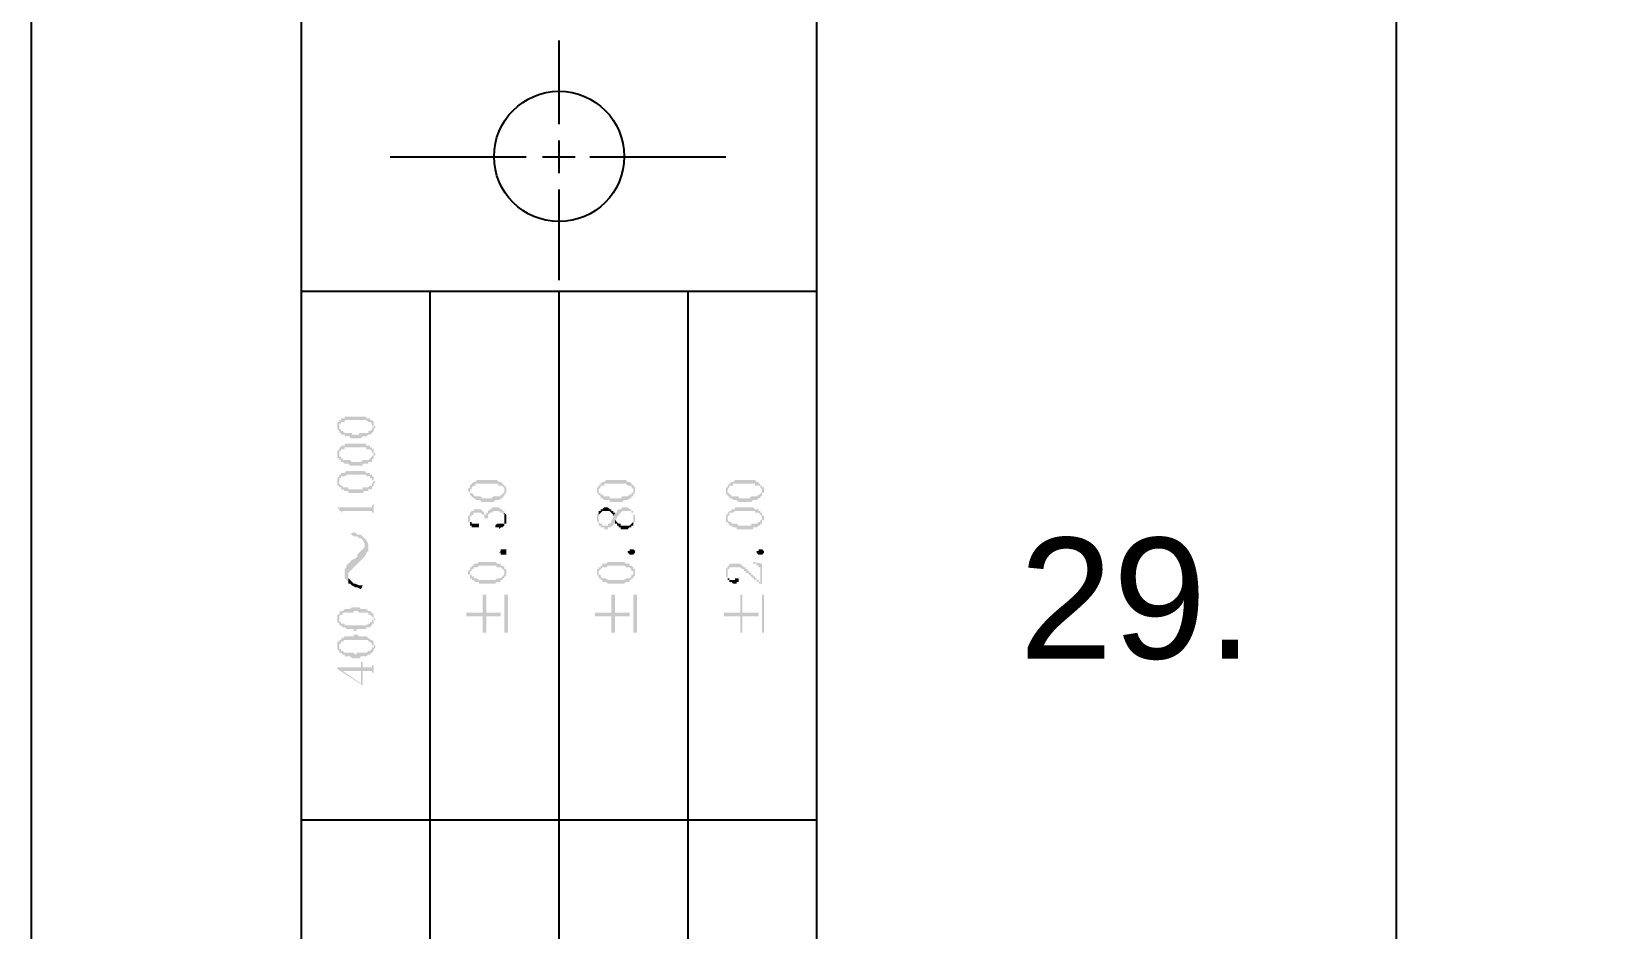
# Model space of a CAD drawing. Header units: millimetres. Extents: x 7018 to 13530, y 4187 to 5692.
# Drawn here: x 9367.76 to 9406.68, y 5054.62 to 5076.93 of the extents above; entities that cross this region are included whole.
import ezdxf

# ---------------------------------------------------------------- set-up
doc = ezdxf.new("R2010")
doc.units = ezdxf.units.MM
doc.styles.get("Standard").update_dxf_attribs({"font": 'arial.ttf'})

msp = doc.modelspace()

# ---------------------------------------------------------------- hatches: boundary and pattern name
at = {"transparency": 33554559}
for points in [[(9375.372, 5067.095), (9375.372, 5067.05), (9375.372, 5067.05), (9375.417, 5067.005), (9375.417, 5067.14), (9375.417, 5067.186), (9375.462, 5067.186), (9375.462, 5067.231), (9375.553, 5067.231), (9375.553, 5067.276), (9376.094, 5067.276), (9376.139, 5067.231), (9376.184, 5067.231), (9376.229, 5067.186), (9376.229, 5067.14), (9376.275, 5067.14), (9376.275, 5067.095), (9376.275, 5067.231), (9376.229, 5067.276), (9376.184, 5067.276), (9376.184, 5067.321), (9376.094, 5067.321), (9376.094, 5067.366), (9375.553, 5067.366), (9375.553, 5067.321), (9375.462, 5067.321), (9375.462, 5067.276), (9375.417, 5067.276), (9375.417, 5067.231), (9375.372, 5067.231), (9375.372, 5067.186), (9375.372, 5067.14)], [(9375.417, 5067.005), (9375.417, 5066.96), (9375.462, 5066.96), (9375.462, 5066.915), (9375.553, 5066.915), (9375.553, 5066.87), (9375.688, 5066.87), (9375.688, 5066.824), (9375.959, 5066.824), (9376.004, 5066.87), (9376.094, 5066.87), (9376.139, 5066.915), (9376.184, 5066.915), (9376.229, 5066.96), (9376.229, 5066.96), (9376.275, 5067.005), (9376.275, 5067.05), (9376.275, 5067.05), (9376.32, 5067.095), (9376.32, 5067.14), (9376.275, 5067.14), (9376.275, 5067.186), (9376.275, 5067.231), (9376.275, 5067.095), (9376.229, 5067.095), (9376.229, 5067.05), (9376.229, 5067.05), (9376.184, 5067.005), (9376.139, 5067.005), (9376.139, 5066.96), (9375.914, 5066.96), (9375.914, 5066.915), (9375.733, 5066.915), (9375.733, 5066.96), (9375.553, 5066.96), (9375.507, 5067.005), (9375.462, 5067.005), (9375.462, 5067.05), (9375.417, 5067.05), (9375.417, 5067.095), (9375.417, 5067.095)], [(9375.372, 5066.418), (9375.372, 5066.328), (9375.417, 5066.328), (9375.417, 5066.418), (9375.417, 5066.463), (9375.417, 5066.509), (9375.462, 5066.509), (9375.462, 5066.554), (9375.553, 5066.554), (9375.553, 5066.599), (9376.094, 5066.599), (9376.094, 5066.554), (9376.184, 5066.554), (9376.229, 5066.509), (9376.229, 5066.463), (9376.275, 5066.463), (9376.275, 5066.418), (9376.275, 5066.554), (9376.229, 5066.554), (9376.229, 5066.599), (9376.184, 5066.599), (9376.184, 5066.644), (9376.094, 5066.644), (9376.094, 5066.689), (9375.553, 5066.689), (9375.553, 5066.644), (9375.462, 5066.644), (9375.462, 5066.599), (9375.417, 5066.599), (9375.417, 5066.554), (9375.417, 5066.554), (9375.372, 5066.509), (9375.372, 5066.463), (9375.372, 5066.463)], [(9375.417, 5066.328), (9375.417, 5066.283), (9375.462, 5066.283), (9375.462, 5066.238), (9375.507, 5066.238), (9375.553, 5066.193), (9375.643, 5066.193), (9375.688, 5066.147), (9376.004, 5066.147), (9376.004, 5066.193), (9376.139, 5066.193), (9376.139, 5066.238), (9376.229, 5066.238), (9376.229, 5066.283), (9376.229, 5066.283), (9376.275, 5066.328), (9376.275, 5066.373), (9376.275, 5066.373), (9376.32, 5066.418), (9376.32, 5066.463), (9376.275, 5066.463), (9376.275, 5066.509), (9376.275, 5066.554), (9376.275, 5066.418), (9376.275, 5066.418), (9376.229, 5066.373), (9376.229, 5066.373), (9376.184, 5066.328), (9376.184, 5066.328), (9376.139, 5066.283), (9376.004, 5066.283), (9375.959, 5066.238), (9375.733, 5066.238), (9375.688, 5066.283), (9375.507, 5066.283), (9375.507, 5066.328), (9375.462, 5066.328), (9375.462, 5066.373), (9375.417, 5066.373), (9375.417, 5066.418), (9375.417, 5066.418)], [(9375.372, 5065.741), (9375.372, 5065.696), (9375.372, 5065.651), (9375.417, 5065.651), (9375.417, 5065.606), (9375.417, 5065.741), (9375.417, 5065.786), (9375.417, 5065.832), (9375.462, 5065.832), (9375.462, 5065.877), (9375.553, 5065.877), (9375.598, 5065.922), (9376.094, 5065.922), (9376.094, 5065.877), (9376.184, 5065.877), (9376.184, 5065.832), (9376.229, 5065.832), (9376.229, 5065.786), (9376.275, 5065.786), (9376.275, 5065.741), (9376.275, 5065.877), (9376.229, 5065.877), (9376.229, 5065.922), (9376.184, 5065.922), (9376.184, 5065.967), (9376.094, 5065.967), (9376.049, 5066.012), (9375.598, 5066.012), (9375.553, 5065.967), (9375.462, 5065.967), (9375.462, 5065.922), (9375.417, 5065.922), (9375.417, 5065.877), (9375.417, 5065.877), (9375.372, 5065.832), (9375.372, 5065.786), (9375.372, 5065.786)], [(9375.417, 5065.606), (9375.462, 5065.606), (9375.462, 5065.561), (9375.507, 5065.561), (9375.553, 5065.516), (9375.643, 5065.516), (9375.643, 5065.47), (9376.004, 5065.47), (9376.049, 5065.516), (9376.139, 5065.516), (9376.139, 5065.561), (9376.229, 5065.561), (9376.229, 5065.606), (9376.229, 5065.606), (9376.275, 5065.651), (9376.275, 5065.696), (9376.275, 5065.696), (9376.32, 5065.741), (9376.32, 5065.741), (9376.275, 5065.786), (9376.275, 5065.832), (9376.275, 5065.877), (9376.275, 5065.741), (9376.275, 5065.741), (9376.229, 5065.696), (9376.229, 5065.651), (9376.184, 5065.651), (9376.139, 5065.606), (9376.004, 5065.606), (9376.004, 5065.561), (9375.643, 5065.561), (9375.643, 5065.606), (9375.507, 5065.606), (9375.507, 5065.651), (9375.462, 5065.651), (9375.417, 5065.696), (9375.417, 5065.741), (9375.417, 5065.741)], [(9378.621, 5065.516), (9378.621, 5065.516), (9378.667, 5065.47), (9378.667, 5065.425), (9378.667, 5065.516), (9378.667, 5065.561), (9378.712, 5065.561), (9378.712, 5065.606), (9378.712, 5065.606), (9378.757, 5065.651), (9378.802, 5065.651), (9378.802, 5065.696), (9379.344, 5065.696), (9379.389, 5065.651), (9379.479, 5065.651), (9379.479, 5065.606), (9379.524, 5065.606), (9379.524, 5065.561), (9379.524, 5065.516), (9379.524, 5065.651), (9379.524, 5065.651), (9379.479, 5065.696), (9379.479, 5065.696), (9379.434, 5065.741), (9379.389, 5065.741), (9379.344, 5065.786), (9378.847, 5065.786), (9378.802, 5065.741), (9378.757, 5065.741), (9378.712, 5065.696), (9378.712, 5065.696), (9378.667, 5065.651), (9378.667, 5065.606), (9378.667, 5065.606), (9378.621, 5065.561), (9378.621, 5065.561)], [(9378.667, 5065.425), (9378.712, 5065.38), (9378.712, 5065.38), (9378.757, 5065.335), (9378.802, 5065.335), (9378.802, 5065.29), (9378.937, 5065.29), (9378.937, 5065.245), (9379.253, 5065.245), (9379.298, 5065.29), (9379.389, 5065.29), (9379.434, 5065.335), (9379.479, 5065.335), (9379.479, 5065.38), (9379.524, 5065.38), (9379.524, 5065.425), (9379.524, 5065.425), (9379.569, 5065.47), (9379.569, 5065.516), (9379.569, 5065.561), (9379.569, 5065.606), (9379.569, 5065.606), (9379.524, 5065.651), (9379.524, 5065.516), (9379.524, 5065.47), (9379.479, 5065.47), (9379.479, 5065.425), (9379.434, 5065.425), (9379.434, 5065.38), (9379.253, 5065.38), (9379.208, 5065.335), (9378.983, 5065.335), (9378.937, 5065.38), (9378.802, 5065.38), (9378.757, 5065.425), (9378.757, 5065.425), (9378.712, 5065.47), (9378.667, 5065.47), (9378.667, 5065.516), (9378.667, 5065.516)], [(9381.826, 5065.516), (9381.826, 5065.47), (9381.871, 5065.425), (9381.871, 5065.516), (9381.871, 5065.561), (9381.871, 5065.561), (9381.916, 5065.606), (9381.916, 5065.651), (9382.006, 5065.651), (9382.006, 5065.696), (9382.548, 5065.696), (9382.593, 5065.651), (9382.683, 5065.651), (9382.683, 5065.606), (9382.683, 5065.606), (9382.729, 5065.561), (9382.729, 5065.516), (9382.729, 5065.651), (9382.729, 5065.651), (9382.683, 5065.696), (9382.683, 5065.696), (9382.638, 5065.741), (9382.593, 5065.741), (9382.548, 5065.786), (9382.052, 5065.786), (9382.006, 5065.741), (9381.961, 5065.741), (9381.916, 5065.696), (9381.916, 5065.696), (9381.871, 5065.651), (9381.871, 5065.606), (9381.826, 5065.606), (9381.826, 5065.561), (9381.826, 5065.561)], [(9381.871, 5065.425), (9381.916, 5065.38), (9381.916, 5065.335), (9381.961, 5065.335), (9382.006, 5065.29), (9382.142, 5065.29), (9382.142, 5065.245), (9382.458, 5065.245), (9382.503, 5065.29), (9382.593, 5065.29), (9382.638, 5065.335), (9382.683, 5065.335), (9382.683, 5065.38), (9382.729, 5065.38), (9382.729, 5065.425), (9382.729, 5065.425), (9382.774, 5065.47), (9382.774, 5065.516), (9382.774, 5065.561), (9382.774, 5065.606), (9382.774, 5065.606), (9382.729, 5065.651), (9382.729, 5065.516), (9382.729, 5065.47), (9382.683, 5065.47), (9382.683, 5065.425), (9382.638, 5065.425), (9382.593, 5065.38), (9382.458, 5065.38), (9382.413, 5065.335), (9382.142, 5065.335), (9382.142, 5065.38), (9382.006, 5065.38), (9381.961, 5065.425), (9381.916, 5065.425), (9381.916, 5065.47), (9381.871, 5065.47), (9381.871, 5065.516), (9381.871, 5065.516)], [(9385.03, 5065.516), (9385.03, 5065.425), (9385.075, 5065.425), (9385.075, 5065.516), (9385.075, 5065.561), (9385.075, 5065.561), (9385.121, 5065.606), (9385.121, 5065.651), (9385.211, 5065.651), (9385.211, 5065.696), (9385.752, 5065.696), (9385.752, 5065.651), (9385.888, 5065.651), (9385.888, 5065.606), (9385.888, 5065.606), (9385.933, 5065.561), (9385.933, 5065.516), (9385.933, 5065.651), (9385.888, 5065.651), (9385.888, 5065.696), (9385.843, 5065.696), (9385.843, 5065.741), (9385.798, 5065.741), (9385.752, 5065.786), (9385.256, 5065.786), (9385.211, 5065.741), (9385.166, 5065.741), (9385.121, 5065.696), (9385.121, 5065.696), (9385.075, 5065.651), (9385.075, 5065.606), (9385.03, 5065.606), (9385.03, 5065.561), (9385.03, 5065.561)], [(9385.075, 5065.425), (9385.075, 5065.38), (9385.121, 5065.38), (9385.121, 5065.335), (9385.166, 5065.335), (9385.211, 5065.29), (9385.301, 5065.29), (9385.346, 5065.245), (9385.662, 5065.245), (9385.707, 5065.29), (9385.798, 5065.29), (9385.843, 5065.335), (9385.888, 5065.335), (9385.888, 5065.38), (9385.933, 5065.38), (9385.933, 5065.425), (9385.933, 5065.47), (9385.978, 5065.47), (9385.978, 5065.516), (9385.978, 5065.561), (9385.978, 5065.606), (9385.933, 5065.606), (9385.933, 5065.651), (9385.933, 5065.516), (9385.933, 5065.47), (9385.888, 5065.47), (9385.888, 5065.425), (9385.843, 5065.425), (9385.798, 5065.38), (9385.662, 5065.38), (9385.617, 5065.335), (9385.346, 5065.335), (9385.346, 5065.38), (9385.166, 5065.38), (9385.166, 5065.425), (9385.121, 5065.425), (9385.121, 5065.47), (9385.075, 5065.47), (9385.075, 5065.516), (9385.075, 5065.516)], [(9375.372, 5065.109), (9375.372, 5065.109), (9375.417, 5065.064), (9375.417, 5065.019), (9375.462, 5065.019), (9375.462, 5064.974), (9375.462, 5064.884), (9375.462, 5064.974), (9375.507, 5065.019), (9376.229, 5065.019), (9376.229, 5064.974), (9376.275, 5064.974), (9376.275, 5064.884), (9376.275, 5065.29), (9376.275, 5065.2), (9376.275, 5065.2), (9376.229, 5065.155), (9376.229, 5065.109), (9376.184, 5065.109)], [(9378.621, 5064.839), (9378.621, 5064.748), (9378.667, 5064.748), (9378.667, 5064.703), (9378.667, 5064.839), (9378.667, 5064.884), (9378.712, 5064.884), (9378.712, 5064.929), (9378.757, 5064.929), (9378.757, 5064.974), (9378.937, 5064.974), (9378.983, 5064.929), (9379.028, 5064.929), (9379.028, 5064.884), (9379.028, 5064.839), (9379.073, 5064.839), (9379.073, 5064.748), (9379.073, 5064.839), (9379.118, 5064.839), (9379.118, 5064.884), (9379.118, 5064.929), (9379.118, 5064.929), (9379.163, 5064.974), (9379.208, 5064.974), (9379.253, 5065.019), (9379.389, 5065.019), (9379.434, 5064.974), (9379.479, 5064.974), (9379.479, 5064.929), (9379.524, 5064.929), (9379.524, 5064.884), (9379.524, 5064.794), (9379.524, 5064.974), (9379.524, 5065.019), (9379.479, 5065.019), (9379.479, 5065.064), (9379.434, 5065.064), (9379.389, 5065.109), (9379.208, 5065.109), (9379.208, 5065.064), (9379.163, 5065.064), (9379.118, 5065.019), (9379.118, 5064.974), (9379.073, 5064.974), (9379.073, 5064.884), (9379.073, 5064.929), (9379.028, 5064.929), (9379.028, 5064.974), (9379.028, 5064.974), (9378.983, 5065.019), (9378.983, 5065.019), (9378.937, 5065.064), (9378.757, 5065.064), (9378.757, 5065.019), (9378.712, 5065.019), (9378.667, 5064.974), (9378.667, 5064.929), (9378.667, 5064.929), (9378.621, 5064.884), (9378.621, 5064.884)], [(9379.298, 5064.658), (9379.298, 5064.613), (9379.389, 5064.613), (9379.389, 5064.568), (9379.389, 5064.568), (9379.434, 5064.613), (9379.479, 5064.613), (9379.524, 5064.658), (9379.524, 5064.703), (9379.569, 5064.703), (9379.569, 5064.748), (9379.569, 5064.839), (9379.569, 5064.884), (9379.569, 5064.929), (9379.569, 5064.929), (9379.524, 5064.974), (9379.524, 5064.794), (9379.524, 5064.703), (9379.344, 5064.703)], [(9381.826, 5064.839), (9381.826, 5064.748), (9381.871, 5064.748), (9381.871, 5064.703), (9381.871, 5064.658), (9381.916, 5064.658), (9381.916, 5064.613), (9382.006, 5064.613), (9382.006, 5064.568), (9382.097, 5064.568), (9382.097, 5064.613), (9382.187, 5064.613), (9382.187, 5064.658), (9382.232, 5064.658), (9382.232, 5064.703), (9382.277, 5064.703), (9382.277, 5064.748), (9382.277, 5064.703), (9382.277, 5064.794), (9382.277, 5064.794), (9382.322, 5064.839), (9382.322, 5064.884), (9382.367, 5064.884), (9382.367, 5064.929), (9382.367, 5064.929), (9382.413, 5064.974), (9382.413, 5064.974), (9382.458, 5065.019), (9382.683, 5065.019), (9382.683, 5064.974), (9382.729, 5064.974), (9382.729, 5064.884), (9382.729, 5064.703), (9382.729, 5064.748), (9382.774, 5064.748), (9382.774, 5064.794), (9382.774, 5064.884), (9382.774, 5064.929), (9382.729, 5064.929), (9382.729, 5064.974), (9382.729, 5065.019), (9382.683, 5065.019), (9382.683, 5065.064), (9382.638, 5065.064), (9382.593, 5065.109), (9382.458, 5065.109), (9382.413, 5065.064), (9382.367, 5065.064), (9382.322, 5065.019), (9382.322, 5064.974), (9382.277, 5064.974), (9382.277, 5064.929), (9382.277, 5064.974), (9382.232, 5064.884), (9382.232, 5064.839), (9382.232, 5064.839), (9382.187, 5064.794), (9382.187, 5064.748), (9382.187, 5064.748), (9382.142, 5064.703), (9382.097, 5064.703), (9382.097, 5064.658), (9381.961, 5064.658), (9381.961, 5064.703), (9381.916, 5064.703), (9381.871, 5064.748), (9381.871, 5064.794), (9381.871, 5064.974), (9381.871, 5064.974), (9381.826, 5064.929), (9381.826, 5064.884), (9381.826, 5064.884)], [(9381.871, 5064.974), (9381.871, 5064.839), (9381.871, 5064.884), (9381.871, 5064.929), (9381.871, 5064.929), (9381.916, 5064.974), (9381.916, 5064.974), (9381.961, 5065.019), (9382.142, 5065.019), (9382.187, 5064.974), (9382.187, 5064.974), (9382.232, 5064.929), (9382.232, 5064.884), (9382.277, 5064.974), (9382.232, 5064.974), (9382.232, 5065.019), (9382.187, 5065.019), (9382.187, 5065.064), (9382.142, 5065.064), (9382.097, 5065.109), (9382.006, 5065.109), (9381.961, 5065.064), (9381.916, 5065.064), (9381.916, 5065.019), (9381.871, 5065.019)], [(9382.277, 5064.703), (9382.322, 5064.703), (9382.322, 5064.658), (9382.367, 5064.658), (9382.367, 5064.613), (9382.413, 5064.613), (9382.413, 5064.568), (9382.593, 5064.568), (9382.638, 5064.613), (9382.683, 5064.613), (9382.683, 5064.658), (9382.729, 5064.658), (9382.729, 5064.703), (9382.729, 5064.839), (9382.729, 5064.748), (9382.729, 5064.748), (9382.683, 5064.703), (9382.683, 5064.703), (9382.638, 5064.658), (9382.413, 5064.658), (9382.413, 5064.703), (9382.367, 5064.703), (9382.322, 5064.748), (9382.322, 5064.748), (9382.277, 5064.794)], [(9385.03, 5064.839), (9385.03, 5064.794), (9385.03, 5064.748), (9385.075, 5064.748), (9385.075, 5064.703), (9385.075, 5064.839), (9385.075, 5064.884), (9385.075, 5064.884), (9385.121, 5064.929), (9385.121, 5064.974), (9385.211, 5064.974), (9385.256, 5065.019), (9385.752, 5065.019), (9385.752, 5064.974), (9385.843, 5064.974), (9385.888, 5064.929), (9385.888, 5064.929), (9385.933, 5064.884), (9385.933, 5064.839), (9385.933, 5064.974), (9385.888, 5064.974), (9385.888, 5065.019), (9385.843, 5065.019), (9385.843, 5065.064), (9385.752, 5065.064), (9385.707, 5065.109), (9385.256, 5065.109), (9385.256, 5065.064), (9385.166, 5065.064), (9385.166, 5065.019), (9385.121, 5065.019), (9385.075, 5064.974), (9385.075, 5064.929), (9385.03, 5064.929), (9385.03, 5064.884), (9385.03, 5064.884)], [(9385.075, 5064.703), (9385.121, 5064.703), (9385.121, 5064.658), (9385.166, 5064.658), (9385.211, 5064.613), (9385.301, 5064.613), (9385.301, 5064.568), (9385.707, 5064.568), (9385.707, 5064.613), (9385.798, 5064.613), (9385.843, 5064.658), (9385.888, 5064.658), (9385.888, 5064.703), (9385.933, 5064.703), (9385.933, 5064.748), (9385.933, 5064.794), (9385.978, 5064.794), (9385.978, 5064.839), (9385.978, 5064.884), (9385.978, 5064.884), (9385.933, 5064.929), (9385.933, 5064.974), (9385.933, 5064.839), (9385.933, 5064.794), (9385.888, 5064.794), (9385.888, 5064.748), (9385.843, 5064.748), (9385.798, 5064.703), (9385.662, 5064.703), (9385.662, 5064.658), (9385.346, 5064.658), (9385.301, 5064.703), (9385.166, 5064.703), (9385.166, 5064.748), (9385.121, 5064.748), (9385.075, 5064.794), (9385.075, 5064.839), (9385.075, 5064.839)], [(9375.688, 5064.432), (9375.733, 5064.432), (9375.778, 5064.387), (9375.868, 5064.387), (9375.914, 5064.342), (9375.959, 5064.342), (9376.004, 5064.297), (9376.049, 5064.207), (9376.049, 5063.891), (9376.049, 5063.891), (9376.094, 5063.981), (9376.139, 5064.026), (9376.139, 5064.207), (9376.094, 5064.297), (9376.049, 5064.342), (9376.049, 5064.342), (9376.004, 5064.387), (9375.959, 5064.432), (9375.868, 5064.432), (9375.823, 5064.478), (9375.733, 5064.478)], [(9378.667, 5064.703), (9378.667, 5064.658), (9378.712, 5064.658), (9378.712, 5064.613), (9378.892, 5064.613), (9378.892, 5064.658), (9378.892, 5064.703), (9378.712, 5064.703), (9378.712, 5064.748), (9378.667, 5064.748), (9378.667, 5064.794), (9378.667, 5064.794)], [(9375.553, 5063.44), (9375.553, 5063.349), (9375.598, 5063.304), (9375.643, 5063.259), (9375.643, 5063.44), (9375.643, 5063.485), (9375.688, 5063.53), (9375.733, 5063.575), (9375.778, 5063.62), (9375.823, 5063.665), (9375.868, 5063.71), (9375.914, 5063.755), (9375.959, 5063.801), (9375.959, 5063.801), (9376.004, 5063.846), (9376.049, 5063.891), (9376.049, 5064.162), (9376.049, 5064.117), (9376.004, 5064.071), (9375.959, 5064.026), (9375.914, 5063.981), (9375.868, 5063.936), (9375.868, 5063.891), (9375.823, 5063.846), (9375.733, 5063.801), (9375.733, 5063.801), (9375.688, 5063.755), (9375.643, 5063.71), (9375.598, 5063.665), (9375.598, 5063.62), (9375.553, 5063.575), (9375.553, 5063.53)], [(9379.569, 5063.981), (9379.569, 5063.936), (9379.434, 5063.936), (9379.434, 5063.981), (9379.389, 5063.981), (9379.434, 5064.026), (9379.434, 5064.071), (9379.569, 5064.071), (9379.569, 5064.026), (9379.569, 5063.981)], [(9382.774, 5063.981), (9382.774, 5063.981), (9382.729, 5063.936), (9382.638, 5063.936), (9382.593, 5063.981), (9382.593, 5064.026), (9382.638, 5064.026), (9382.638, 5064.071), (9382.729, 5064.071), (9382.774, 5064.026), (9382.774, 5063.981)], [(9385.978, 5063.981), (9385.978, 5063.981), (9385.933, 5063.936), (9385.843, 5063.936), (9385.798, 5063.981), (9385.798, 5064.026), (9385.843, 5064.026), (9385.843, 5064.071), (9385.933, 5064.071), (9385.978, 5064.026), (9385.978, 5063.981)], [(9378.621, 5063.485), (9378.621, 5063.44), (9378.667, 5063.44), (9378.667, 5063.394), (9378.667, 5063.349), (9378.667, 5063.485), (9378.667, 5063.53), (9378.712, 5063.53), (9378.712, 5063.575), (9378.757, 5063.575), (9378.757, 5063.62), (9378.847, 5063.62), (9378.892, 5063.665), (9379.298, 5063.665), (9379.344, 5063.62), (9379.434, 5063.62), (9379.479, 5063.575), (9379.479, 5063.575), (9379.524, 5063.53), (9379.524, 5063.485), (9379.524, 5063.62), (9379.524, 5063.62), (9379.479, 5063.665), (9379.434, 5063.665), (9379.434, 5063.71), (9379.344, 5063.71), (9379.298, 5063.755), (9378.892, 5063.755), (9378.847, 5063.71), (9378.757, 5063.71), (9378.757, 5063.665), (9378.712, 5063.665), (9378.712, 5063.62), (9378.667, 5063.62), (9378.667, 5063.575), (9378.667, 5063.575), (9378.621, 5063.53), (9378.621, 5063.53)], [(9381.826, 5063.485), (9381.826, 5063.44), (9381.826, 5063.44), (9381.871, 5063.394), (9381.871, 5063.349), (9381.871, 5063.485), (9381.871, 5063.53), (9381.871, 5063.53), (9381.916, 5063.575), (9381.916, 5063.575), (9381.961, 5063.62), (9382.052, 5063.62), (9382.097, 5063.665), (9382.503, 5063.665), (9382.548, 5063.62), (9382.638, 5063.62), (9382.683, 5063.575), (9382.683, 5063.53), (9382.729, 5063.53), (9382.729, 5063.485), (9382.729, 5063.62), (9382.729, 5063.62), (9382.683, 5063.665), (9382.638, 5063.665), (9382.638, 5063.71), (9382.548, 5063.71), (9382.503, 5063.755), (9382.097, 5063.755), (9382.052, 5063.71), (9381.961, 5063.71), (9381.961, 5063.665), (9381.916, 5063.665), (9381.916, 5063.62), (9381.871, 5063.62), (9381.871, 5063.575), (9381.826, 5063.575), (9381.826, 5063.53), (9381.826, 5063.53)], [(9385.03, 5063.485), (9385.03, 5063.44), (9385.03, 5063.394), (9385.03, 5063.394), (9385.075, 5063.349), (9385.075, 5063.485), (9385.075, 5063.575), (9385.121, 5063.575), (9385.121, 5063.62), (9385.391, 5063.62), (9385.436, 5063.575), (9385.482, 5063.575), (9385.482, 5063.53), (9385.527, 5063.53), (9385.527, 5063.485), (9385.572, 5063.485), (9385.617, 5063.44), (9385.617, 5063.44), (9385.662, 5063.394), (9385.662, 5063.394), (9385.707, 5063.349), (9385.707, 5063.349), (9385.752, 5063.304), (9385.798, 5063.304), (9385.798, 5063.259), (9385.843, 5063.259), (9385.843, 5063.214), (9385.888, 5063.214), (9385.888, 5063.259), (9385.843, 5063.259), (9385.843, 5063.304), (9385.798, 5063.304), (9385.798, 5063.349), (9385.752, 5063.349), (9385.752, 5063.394), (9385.707, 5063.394), (9385.707, 5063.44), (9385.662, 5063.44), (9385.662, 5063.485), (9385.617, 5063.485), (9385.617, 5063.53), (9385.572, 5063.53), (9385.572, 5063.575), (9385.527, 5063.575), (9385.527, 5063.62), (9385.482, 5063.62), (9385.436, 5063.665), (9385.436, 5063.665), (9385.391, 5063.71), (9385.121, 5063.71), (9385.121, 5063.665), (9385.075, 5063.665), (9385.075, 5063.62), (9385.075, 5063.62), (9385.03, 5063.575), (9385.03, 5063.53), (9385.03, 5063.53)], [(9385.707, 5063.755), (9385.707, 5063.71), (9385.798, 5063.71), (9385.798, 5063.665), (9385.843, 5063.665), (9385.843, 5063.62), (9385.888, 5063.62), (9385.888, 5063.214), (9385.933, 5063.214), (9385.933, 5063.71)], [(9375.643, 5063.259), (9375.643, 5063.214), (9375.688, 5063.214), (9375.733, 5063.169), (9375.823, 5063.124), (9375.868, 5063.124), (9375.959, 5063.078), (9376.004, 5063.169), (9375.914, 5063.169), (9375.823, 5063.214), (9375.778, 5063.214), (9375.733, 5063.259), (9375.733, 5063.259), (9375.688, 5063.304), (9375.643, 5063.349), (9375.643, 5063.44)], [(9378.667, 5063.349), (9378.712, 5063.349), (9378.712, 5063.304), (9378.757, 5063.304), (9378.802, 5063.259), (9378.892, 5063.259), (9378.892, 5063.214), (9379.298, 5063.214), (9379.344, 5063.259), (9379.434, 5063.259), (9379.434, 5063.304), (9379.479, 5063.304), (9379.479, 5063.349), (9379.524, 5063.349), (9379.524, 5063.394), (9379.569, 5063.394), (9379.569, 5063.44), (9379.569, 5063.485), (9379.569, 5063.53), (9379.569, 5063.575), (9379.524, 5063.575), (9379.524, 5063.62), (9379.524, 5063.485), (9379.524, 5063.44), (9379.524, 5063.44), (9379.479, 5063.394), (9379.479, 5063.394), (9379.434, 5063.349), (9379.344, 5063.349), (9379.298, 5063.304), (9378.892, 5063.304), (9378.847, 5063.349), (9378.757, 5063.349), (9378.757, 5063.394), (9378.712, 5063.394), (9378.712, 5063.44), (9378.667, 5063.44), (9378.667, 5063.485), (9378.667, 5063.485)], [(9381.871, 5063.349), (9381.916, 5063.349), (9381.916, 5063.304), (9381.961, 5063.304), (9381.961, 5063.259), (9382.052, 5063.259), (9382.097, 5063.214), (9382.503, 5063.214), (9382.548, 5063.259), (9382.638, 5063.259), (9382.638, 5063.304), (9382.683, 5063.304), (9382.683, 5063.349), (9382.729, 5063.349), (9382.729, 5063.394), (9382.774, 5063.394), (9382.774, 5063.44), (9382.774, 5063.485), (9382.774, 5063.53), (9382.774, 5063.575), (9382.729, 5063.575), (9382.729, 5063.62), (9382.729, 5063.485), (9382.729, 5063.44), (9382.683, 5063.44), (9382.683, 5063.394), (9382.683, 5063.394), (9382.638, 5063.349), (9382.548, 5063.349), (9382.503, 5063.304), (9382.097, 5063.304), (9382.052, 5063.349), (9381.961, 5063.349), (9381.916, 5063.394), (9381.916, 5063.44), (9381.871, 5063.44), (9381.871, 5063.485), (9381.871, 5063.485)], [(9385.075, 5063.349), (9385.075, 5063.304), (9385.121, 5063.304), (9385.121, 5063.259), (9385.166, 5063.259), (9385.211, 5063.214), (9385.301, 5063.214), (9385.301, 5063.259), (9385.346, 5063.259), (9385.346, 5063.304), (9385.346, 5063.349), (9385.256, 5063.349), (9385.256, 5063.304), (9385.121, 5063.304), (9385.121, 5063.349), (9385.075, 5063.349), (9385.075, 5063.394), (9385.075, 5063.485)], [(9378.576, 5062.492), (9378.576, 5062.401), (9378.983, 5062.401), (9378.983, 5061.995), (9379.073, 5061.995), (9379.073, 5062.401), (9379.434, 5062.401), (9379.434, 5062.492), (9379.073, 5062.492), (9379.073, 5062.943), (9378.983, 5062.943), (9378.983, 5062.492)], [(9379.614, 5061.995), (9379.614, 5062.943), (9379.524, 5062.943), (9379.524, 5061.995)], [(9381.781, 5062.492), (9381.781, 5062.401), (9382.187, 5062.401), (9382.187, 5061.995), (9382.277, 5061.995), (9382.277, 5062.401), (9382.638, 5062.401), (9382.638, 5062.492), (9382.277, 5062.492), (9382.277, 5062.943), (9382.187, 5062.943), (9382.187, 5062.492)], [(9382.819, 5061.995), (9382.819, 5062.943), (9382.729, 5062.943), (9382.729, 5061.995)], [(9384.985, 5062.492), (9384.985, 5062.401), (9385.391, 5062.401), (9385.391, 5061.995), (9385.436, 5061.995), (9385.436, 5062.401), (9385.843, 5062.401), (9385.843, 5062.492), (9385.436, 5062.492), (9385.436, 5062.943), (9385.391, 5062.943), (9385.391, 5062.492)], [(9385.978, 5061.995), (9385.978, 5062.943), (9385.933, 5062.943), (9385.933, 5061.995)], [(9375.372, 5062.356), (9375.372, 5062.311), (9375.372, 5062.266), (9375.372, 5062.266), (9375.417, 5062.221), (9375.417, 5062.356), (9375.417, 5062.401), (9375.417, 5062.401), (9375.462, 5062.447), (9375.507, 5062.447), (9375.507, 5062.492), (9375.778, 5062.492), (9375.778, 5062.537), (9375.868, 5062.537), (9375.914, 5062.492), (9376.139, 5062.492), (9376.139, 5062.447), (9376.184, 5062.447), (9376.229, 5062.401), (9376.229, 5062.401), (9376.275, 5062.356), (9376.275, 5062.447), (9376.229, 5062.492), (9376.229, 5062.492), (9376.184, 5062.537), (9376.139, 5062.537), (9376.094, 5062.582), (9375.959, 5062.582), (9375.914, 5062.627), (9375.733, 5062.627), (9375.688, 5062.582), (9375.553, 5062.582), (9375.507, 5062.537), (9375.462, 5062.537), (9375.417, 5062.492), (9375.417, 5062.447), (9375.372, 5062.447), (9375.372, 5062.401)], [(9375.417, 5062.221), (9375.417, 5062.176), (9375.462, 5062.176), (9375.507, 5062.131), (9375.553, 5062.131), (9375.598, 5062.086), (9375.778, 5062.086), (9375.778, 5062.04), (9375.823, 5062.04), (9375.868, 5062.086), (9376.094, 5062.086), (9376.094, 5062.131), (9376.184, 5062.131), (9376.229, 5062.176), (9376.229, 5062.221), (9376.275, 5062.221), (9376.275, 5062.266), (9376.275, 5062.311), (9376.32, 5062.311), (9376.32, 5062.356), (9376.275, 5062.356), (9376.275, 5062.401), (9376.275, 5062.447), (9376.275, 5062.311), (9376.229, 5062.311), (9376.229, 5062.266), (9376.184, 5062.266), (9376.184, 5062.221), (9376.139, 5062.221), (9376.094, 5062.176), (9375.553, 5062.176), (9375.553, 5062.221), (9375.462, 5062.221), (9375.462, 5062.266), (9375.417, 5062.266), (9375.417, 5062.311), (9375.417, 5062.356)], [(9375.372, 5061.679), (9375.372, 5061.634), (9375.372, 5061.589), (9375.372, 5061.589), (9375.417, 5061.544), (9375.417, 5061.679), (9375.417, 5061.725), (9375.462, 5061.725), (9375.462, 5061.77), (9375.507, 5061.77), (9375.553, 5061.815), (9376.139, 5061.815), (9376.139, 5061.77), (9376.184, 5061.77), (9376.229, 5061.725), (9376.229, 5061.679), (9376.275, 5061.679), (9376.275, 5061.77), (9376.229, 5061.815), (9376.184, 5061.815), (9376.184, 5061.86), (9376.139, 5061.86), (9376.094, 5061.905), (9375.914, 5061.905), (9375.868, 5061.95), (9375.778, 5061.95), (9375.778, 5061.905), (9375.553, 5061.905), (9375.507, 5061.86), (9375.462, 5061.86), (9375.462, 5061.815), (9375.417, 5061.815), (9375.417, 5061.77), (9375.372, 5061.77), (9375.372, 5061.725)], [(9375.417, 5061.544), (9375.417, 5061.499), (9375.462, 5061.499), (9375.507, 5061.454), (9375.553, 5061.454), (9375.553, 5061.409), (9375.688, 5061.409), (9375.733, 5061.363), (9375.914, 5061.363), (9375.959, 5061.409), (9376.094, 5061.409), (9376.139, 5061.454), (9376.184, 5061.454), (9376.229, 5061.499), (9376.229, 5061.499), (9376.275, 5061.544), (9376.275, 5061.589), (9376.275, 5061.589), (9376.32, 5061.634), (9376.32, 5061.679), (9376.275, 5061.679), (9376.275, 5061.725), (9376.275, 5061.77), (9376.275, 5061.634), (9376.229, 5061.634), (9376.229, 5061.589), (9376.229, 5061.589), (9376.184, 5061.544), (9376.139, 5061.544), (9376.094, 5061.499), (9375.868, 5061.499), (9375.823, 5061.454), (9375.823, 5061.454), (9375.778, 5061.499), (9375.553, 5061.499), (9375.507, 5061.544), (9375.462, 5061.544), (9375.462, 5061.589), (9375.417, 5061.589), (9375.417, 5061.634), (9375.417, 5061.679)], [(9375.372, 5061.138), (9375.372, 5061.093), (9376.004, 5060.686), (9376.004, 5061.048), (9376.229, 5061.048), (9376.229, 5061.002), (9376.275, 5061.002), (9376.275, 5060.912), (9376.275, 5061.273), (9376.275, 5061.183), (9376.229, 5061.183), (9376.229, 5061.138), (9376.004, 5061.138), (9376.004, 5061.273), (9375.959, 5061.273), (9375.959, 5060.732), (9375.507, 5061.048), (9375.507, 5061.048)], [(9375.372, 5061.138), (9375.507, 5061.048), (9375.959, 5061.048), (9375.959, 5060.732), (9375.959, 5061.138)]]:
    msp.add_hatch(color=256, dxfattribs=at).paths.add_polyline_path(points)

# ---------------------------------------------------------------- linework, layer by layer
for p, q in [((9374.469, 5242.873), (9374.469, 4956.132)), ((9401.694, 5242.873), (9401.694, 4986.912))]:
    msp.add_line(p, q)
msp.add_lwpolyline([(9787.763, 4951.873), (9787.763, 5248.873), (9367.763, 5248.873), (9367.763, 4951.873)], close=True)
for points in [[(9387.287, 5242.873), (9387.287, 4956.132)], [(9380.878, 5076.708), (9380.878, 5074.632)], [(9380.878, 5074.226), (9380.878, 5073.414)], [(9376.681, 5073.82), (9380.066, 5073.82)], [(9380.472, 5073.82), (9381.284, 5073.82)], [(9381.645, 5073.82), (9385.03, 5073.82)], [(9380.878, 5073.008), (9380.878, 5070.751)], [(9374.469, 5070.48), (9387.287, 5070.48)], [(9377.674, 5070.48), (9377.674, 4977.463)], [(9380.878, 5070.48), (9380.878, 4977.463)], [(9384.082, 5070.48), (9384.082, 4977.463)], [(9374.469, 5057.347), (9387.287, 5057.347)]]:
    msp.add_lwpolyline(points)
msp.add_circle((9380.885, 5073.827), 1.618)

# ---------------------------------------------------------------- texts
at = {"insert": (9395.233, 5062.832), "char_height": 2.9997, "width": 34.34827, "attachment_point": 5}
msp.add_mtext('29.', dxfattribs=at)

doc.saveas('drawing.dxf')
